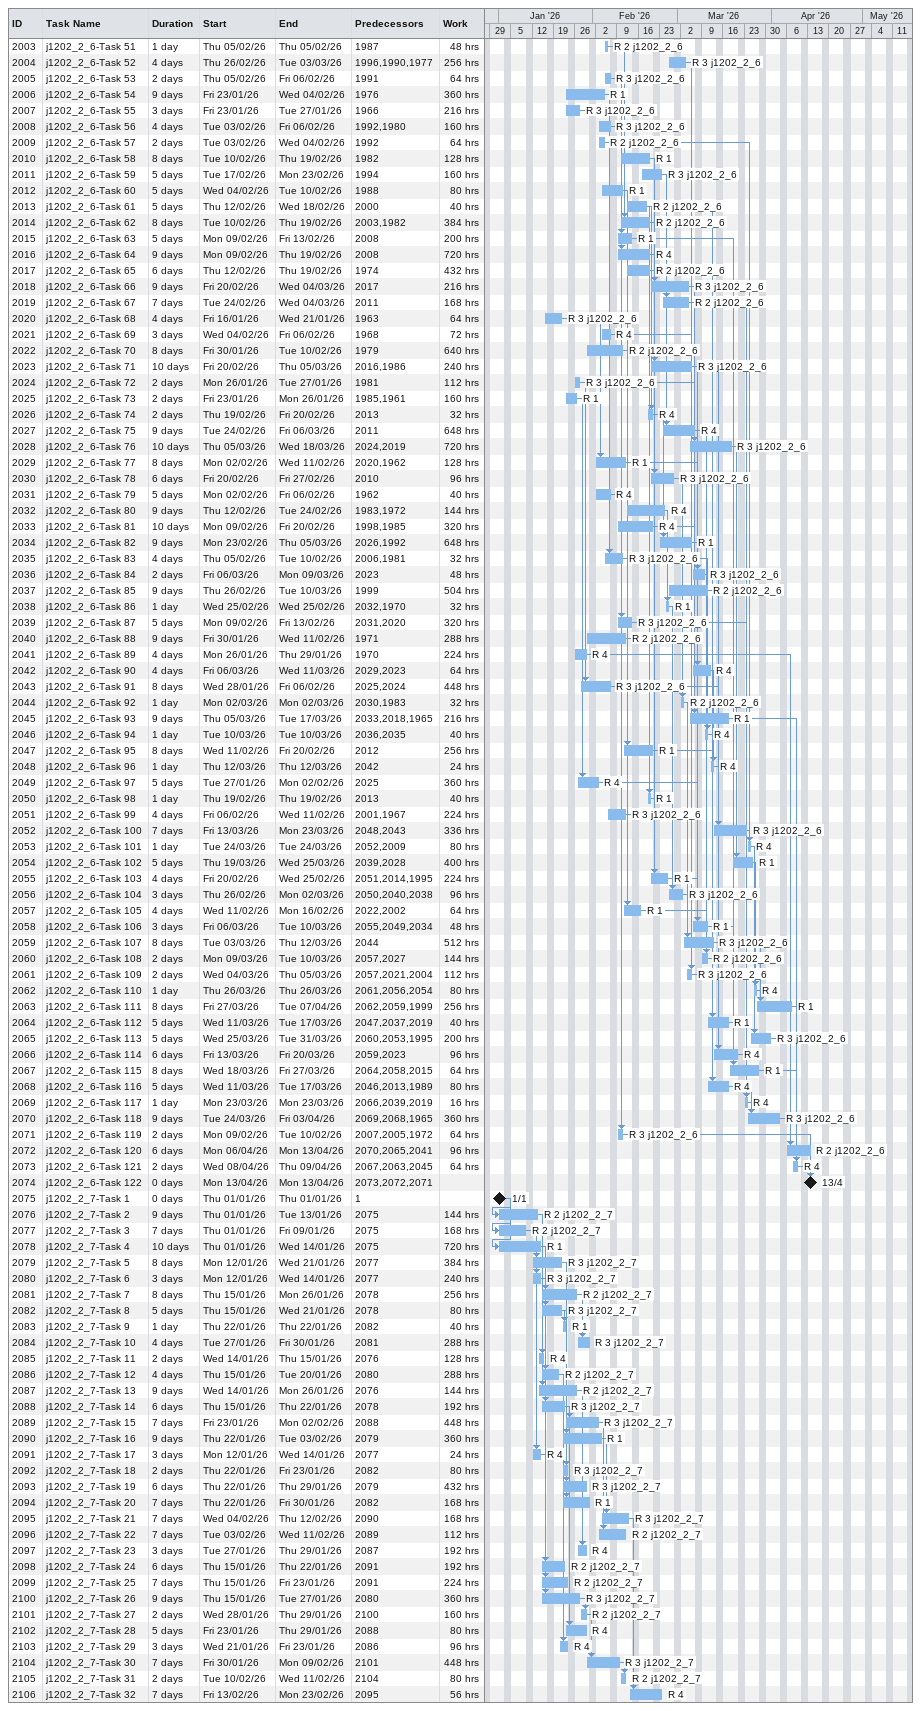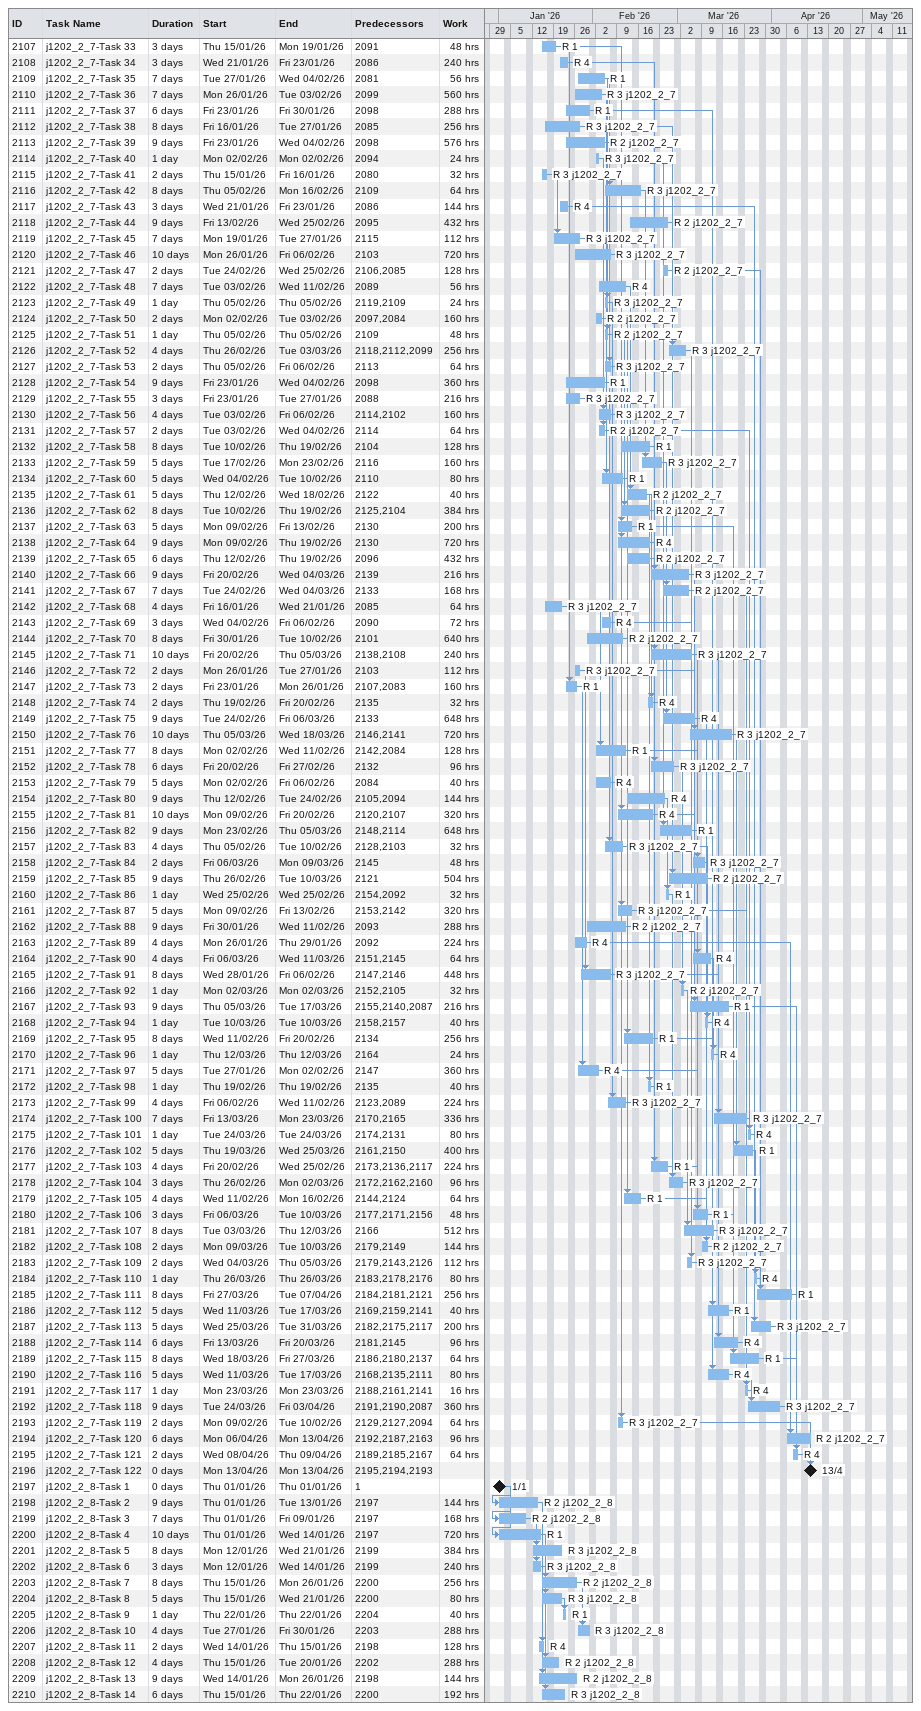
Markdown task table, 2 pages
| ID | Task | Duration | Start | Finish | Predecessors | Resources | Work (h) |
|---|---|---|---|---|---|---|---|
| 2003 | j1202_2_6-Task 51 | 1d | 2026-02-05 | 2026-02-05 | 1987 | R 2 j1202_2_6 | 48 |
| 2004 | j1202_2_6-Task 52 | 4d | 2026-02-26 | 2026-03-03 | 1996, 1990, 1977 | R 3 j1202_2_6 | 256 |
| 2005 | j1202_2_6-Task 53 | 2d | 2026-02-05 | 2026-02-06 | 1991 | R 3 j1202_2_6 | 64 |
| 2006 | j1202_2_6-Task 54 | 9d | 2026-01-23 | 2026-02-04 | 1976 | R 1 | 360 |
| 2007 | j1202_2_6-Task 55 | 3d | 2026-01-23 | 2026-01-27 | 1966 | R 3 j1202_2_6 | 216 |
| 2008 | j1202_2_6-Task 56 | 4d | 2026-02-03 | 2026-02-06 | 1992, 1980 | R 3 j1202_2_6 | 160 |
| 2009 | j1202_2_6-Task 57 | 2d | 2026-02-03 | 2026-02-04 | 1992 | R 2 j1202_2_6 | 64 |
| 2010 | j1202_2_6-Task 58 | 8d | 2026-02-10 | 2026-02-19 | 1982 | R 1 | 128 |
| 2011 | j1202_2_6-Task 59 | 5d | 2026-02-17 | 2026-02-23 | 1994 | R 3 j1202_2_6 | 160 |
| 2012 | j1202_2_6-Task 60 | 5d | 2026-02-04 | 2026-02-10 | 1988 | R 1 | 80 |
| 2013 | j1202_2_6-Task 61 | 5d | 2026-02-12 | 2026-02-18 | 2000 | R 2 j1202_2_6 | 40 |
| 2014 | j1202_2_6-Task 62 | 8d | 2026-02-10 | 2026-02-19 | 2003, 1982 | R 2 j1202_2_6 | 384 |
| 2015 | j1202_2_6-Task 63 | 5d | 2026-02-09 | 2026-02-13 | 2008 | R 1 | 200 |
| 2016 | j1202_2_6-Task 64 | 9d | 2026-02-09 | 2026-02-19 | 2008 | R 4 | 720 |
| 2017 | j1202_2_6-Task 65 | 6d | 2026-02-12 | 2026-02-19 | 1974 | R 2 j1202_2_6 | 432 |
| 2018 | j1202_2_6-Task 66 | 9d | 2026-02-20 | 2026-03-04 | 2017 | R 3 j1202_2_6 | 216 |
| 2019 | j1202_2_6-Task 67 | 7d | 2026-02-24 | 2026-03-04 | 2011 | R 2 j1202_2_6 | 168 |
| 2020 | j1202_2_6-Task 68 | 4d | 2026-01-16 | 2026-01-21 | 1963 | R 3 j1202_2_6 | 64 |
| 2021 | j1202_2_6-Task 69 | 3d | 2026-02-04 | 2026-02-06 | 1968 | R 4 | 72 |
| 2022 | j1202_2_6-Task 70 | 8d | 2026-01-30 | 2026-02-10 | 1979 | R 2 j1202_2_6 | 640 |
| 2023 | j1202_2_6-Task 71 | 10d | 2026-02-20 | 2026-03-05 | 2016, 1986 | R 3 j1202_2_6 | 240 |
| 2024 | j1202_2_6-Task 72 | 2d | 2026-01-26 | 2026-01-27 | 1981 | R 3 j1202_2_6 | 112 |
| 2025 | j1202_2_6-Task 73 | 2d | 2026-01-23 | 2026-01-26 | 1985, 1961 | R 1 | 160 |
| 2026 | j1202_2_6-Task 74 | 2d | 2026-02-19 | 2026-02-20 | 2013 | R 4 | 32 |
| 2027 | j1202_2_6-Task 75 | 9d | 2026-02-24 | 2026-03-06 | 2011 | R 4 | 648 |
| 2028 | j1202_2_6-Task 76 | 10d | 2026-03-05 | 2026-03-18 | 2024, 2019 | R 3 j1202_2_6 | 720 |
| 2029 | j1202_2_6-Task 77 | 8d | 2026-02-02 | 2026-02-11 | 2020, 1962 | R 1 | 128 |
| 2030 | j1202_2_6-Task 78 | 6d | 2026-02-20 | 2026-02-27 | 2010 | R 3 j1202_2_6 | 96 |
| 2031 | j1202_2_6-Task 79 | 5d | 2026-02-02 | 2026-02-06 | 1962 | R 4 | 40 |
| 2032 | j1202_2_6-Task 80 | 9d | 2026-02-12 | 2026-02-24 | 1983, 1972 | R 4 | 144 |
| 2033 | j1202_2_6-Task 81 | 10d | 2026-02-09 | 2026-02-20 | 1998, 1985 | R 4 | 320 |
| 2034 | j1202_2_6-Task 82 | 9d | 2026-02-23 | 2026-03-05 | 2026, 1992 | R 1 | 648 |
| 2035 | j1202_2_6-Task 83 | 4d | 2026-02-05 | 2026-02-10 | 2006, 1981 | R 3 j1202_2_6 | 32 |
| 2036 | j1202_2_6-Task 84 | 2d | 2026-03-06 | 2026-03-09 | 2023 | R 3 j1202_2_6 | 48 |
| 2037 | j1202_2_6-Task 85 | 9d | 2026-02-26 | 2026-03-10 | 1999 | R 2 j1202_2_6 | 504 |
| 2038 | j1202_2_6-Task 86 | 1d | 2026-02-25 | 2026-02-25 | 2032, 1970 | R 1 | 32 |
| 2039 | j1202_2_6-Task 87 | 5d | 2026-02-09 | 2026-02-13 | 2031, 2020 | R 3 j1202_2_6 | 320 |
| 2040 | j1202_2_6-Task 88 | 9d | 2026-01-30 | 2026-02-11 | 1971 | R 2 j1202_2_6 | 288 |
| 2041 | j1202_2_6-Task 89 | 4d | 2026-01-26 | 2026-01-29 | 1970 | R 4 | 224 |
| 2042 | j1202_2_6-Task 90 | 4d | 2026-03-06 | 2026-03-11 | 2029, 2023 | R 4 | 64 |
| 2043 | j1202_2_6-Task 91 | 8d | 2026-01-28 | 2026-02-06 | 2025, 2024 | R 3 j1202_2_6 | 448 |
| 2044 | j1202_2_6-Task 92 | 1d | 2026-03-02 | 2026-03-02 | 2030, 1983 | R 2 j1202_2_6 | 32 |
| 2045 | j1202_2_6-Task 93 | 9d | 2026-03-05 | 2026-03-17 | 2033, 2018, 1965 | R 1 | 216 |
| 2046 | j1202_2_6-Task 94 | 1d | 2026-03-10 | 2026-03-10 | 2036, 2035 | R 4 | 40 |
| 2047 | j1202_2_6-Task 95 | 8d | 2026-02-11 | 2026-02-20 | 2012 | R 1 | 256 |
| 2048 | j1202_2_6-Task 96 | 1d | 2026-03-12 | 2026-03-12 | 2042 | R 4 | 24 |
| 2049 | j1202_2_6-Task 97 | 5d | 2026-01-27 | 2026-02-02 | 2025 | R 4 | 360 |
| 2050 | j1202_2_6-Task 98 | 1d | 2026-02-19 | 2026-02-19 | 2013 | R 1 | 40 |
| 2051 | j1202_2_6-Task 99 | 4d | 2026-02-06 | 2026-02-11 | 2001, 1967 | R 3 j1202_2_6 | 224 |
| 2052 | j1202_2_6-Task 100 | 7d | 2026-03-13 | 2026-03-23 | 2048, 2043 | R 3 j1202_2_6 | 336 |
| 2053 | j1202_2_6-Task 101 | 1d | 2026-03-24 | 2026-03-24 | 2052, 2009 | R 4 | 80 |
| 2054 | j1202_2_6-Task 102 | 5d | 2026-03-19 | 2026-03-25 | 2039, 2028 | R 1 | 400 |
| 2055 | j1202_2_6-Task 103 | 4d | 2026-02-20 | 2026-02-25 | 2051, 2014, 1995 | R 1 | 224 |
| 2056 | j1202_2_6-Task 104 | 3d | 2026-02-26 | 2026-03-02 | 2050, 2040, 2038 | R 3 j1202_2_6 | 96 |
| 2057 | j1202_2_6-Task 105 | 4d | 2026-02-11 | 2026-02-16 | 2022, 2002 | R 1 | 64 |
| 2058 | j1202_2_6-Task 106 | 3d | 2026-03-06 | 2026-03-10 | 2055, 2049, 2034 | R 1 | 48 |
| 2059 | j1202_2_6-Task 107 | 8d | 2026-03-03 | 2026-03-12 | 2044 | R 3 j1202_2_6 | 512 |
| 2060 | j1202_2_6-Task 108 | 2d | 2026-03-09 | 2026-03-10 | 2057, 2027 | R 2 j1202_2_6 | 144 |
| 2061 | j1202_2_6-Task 109 | 2d | 2026-03-04 | 2026-03-05 | 2057, 2021, 2004 | R 3 j1202_2_6 | 112 |
| 2062 | j1202_2_6-Task 110 | 1d | 2026-03-26 | 2026-03-26 | 2061, 2056, 2054 | R 4 | 80 |
| 2063 | j1202_2_6-Task 111 | 8d | 2026-03-27 | 2026-04-07 | 2062, 2059, 1999 | R 1 | 256 |
| 2064 | j1202_2_6-Task 112 | 5d | 2026-03-11 | 2026-03-17 | 2047, 2037, 2019 | R 1 | 40 |
| 2065 | j1202_2_6-Task 113 | 5d | 2026-03-25 | 2026-03-31 | 2060, 2053, 1995 | R 3 j1202_2_6 | 200 |
| 2066 | j1202_2_6-Task 114 | 6d | 2026-03-13 | 2026-03-20 | 2059, 2023 | R 4 | 96 |
| 2067 | j1202_2_6-Task 115 | 8d | 2026-03-18 | 2026-03-27 | 2064, 2058, 2015 | R 1 | 64 |
| 2068 | j1202_2_6-Task 116 | 5d | 2026-03-11 | 2026-03-17 | 2046, 2013, 1989 | R 4 | 80 |
| 2069 | j1202_2_6-Task 117 | 1d | 2026-03-23 | 2026-03-23 | 2066, 2039, 2019 | R 4 | 16 |
| 2070 | j1202_2_6-Task 118 | 9d | 2026-03-24 | 2026-04-03 | 2069, 2068, 1965 | R 3 j1202_2_6 | 360 |
| 2071 | j1202_2_6-Task 119 | 2d | 2026-02-09 | 2026-02-10 | 2007, 2005, 1972 | R 3 j1202_2_6 | 64 |
| 2072 | j1202_2_6-Task 120 | 6d | 2026-04-06 | 2026-04-13 | 2070, 2065, 2041 | R 2 j1202_2_6 | 96 |
| 2073 | j1202_2_6-Task 121 | 2d | 2026-04-08 | 2026-04-09 | 2067, 2063, 2045 | R 4 | 64 |
| 2074 | j1202_2_6-Task 122 | 0d | 2026-04-13 | 2026-04-13 | 2073, 2072, 2071 |  |  |
| 2075 | j1202_2_7-Task 1 | 0d | 2026-01-01 | 2026-01-01 | 1 |  |  |
| 2076 | j1202_2_7-Task 2 | 9d | 2026-01-01 | 2026-01-13 | 2075 | R 2 j1202_2_7 | 144 |
| 2077 | j1202_2_7-Task 3 | 7d | 2026-01-01 | 2026-01-09 | 2075 | R 2 j1202_2_7 | 168 |
| 2078 | j1202_2_7-Task 4 | 10d | 2026-01-01 | 2026-01-14 | 2075 | R 1 | 720 |
| 2079 | j1202_2_7-Task 5 | 8d | 2026-01-12 | 2026-01-21 | 2077 | R 3 j1202_2_7 | 384 |
| 2080 | j1202_2_7-Task 6 | 3d | 2026-01-12 | 2026-01-14 | 2077 | R 3 j1202_2_7 | 240 |
| 2081 | j1202_2_7-Task 7 | 8d | 2026-01-15 | 2026-01-26 | 2078 | R 2 j1202_2_7 | 256 |
| 2082 | j1202_2_7-Task 8 | 5d | 2026-01-15 | 2026-01-21 | 2078 | R 3 j1202_2_7 | 80 |
| 2083 | j1202_2_7-Task 9 | 1d | 2026-01-22 | 2026-01-22 | 2082 | R 1 | 40 |
| 2084 | j1202_2_7-Task 10 | 4d | 2026-01-27 | 2026-01-30 | 2081 | R 3 j1202_2_7 | 288 |
| 2085 | j1202_2_7-Task 11 | 2d | 2026-01-14 | 2026-01-15 | 2076 | R 4 | 128 |
| 2086 | j1202_2_7-Task 12 | 4d | 2026-01-15 | 2026-01-20 | 2080 | R 2 j1202_2_7 | 288 |
| 2087 | j1202_2_7-Task 13 | 9d | 2026-01-14 | 2026-01-26 | 2076 | R 2 j1202_2_7 | 144 |
| 2088 | j1202_2_7-Task 14 | 6d | 2026-01-15 | 2026-01-22 | 2078 | R 3 j1202_2_7 | 192 |
| 2089 | j1202_2_7-Task 15 | 7d | 2026-01-23 | 2026-02-02 | 2088 | R 3 j1202_2_7 | 448 |
| 2090 | j1202_2_7-Task 16 | 9d | 2026-01-22 | 2026-02-03 | 2079 | R 1 | 360 |
| 2091 | j1202_2_7-Task 17 | 3d | 2026-01-12 | 2026-01-14 | 2077 | R 4 | 24 |
| 2092 | j1202_2_7-Task 18 | 2d | 2026-01-22 | 2026-01-23 | 2082 | R 3 j1202_2_7 | 80 |
| 2093 | j1202_2_7-Task 19 | 6d | 2026-01-22 | 2026-01-29 | 2079 | R 3 j1202_2_7 | 432 |
| 2094 | j1202_2_7-Task 20 | 7d | 2026-01-22 | 2026-01-30 | 2082 | R 1 | 168 |
| 2095 | j1202_2_7-Task 21 | 7d | 2026-02-04 | 2026-02-12 | 2090 | R 3 j1202_2_7 | 168 |
| 2096 | j1202_2_7-Task 22 | 7d | 2026-02-03 | 2026-02-11 | 2089 | R 2 j1202_2_7 | 112 |
| 2097 | j1202_2_7-Task 23 | 3d | 2026-01-27 | 2026-01-29 | 2087 | R 4 | 192 |
| 2098 | j1202_2_7-Task 24 | 6d | 2026-01-15 | 2026-01-22 | 2091 | R 2 j1202_2_7 | 192 |
| 2099 | j1202_2_7-Task 25 | 7d | 2026-01-15 | 2026-01-23 | 2091 | R 2 j1202_2_7 | 224 |
| 2100 | j1202_2_7-Task 26 | 9d | 2026-01-15 | 2026-01-27 | 2080 | R 3 j1202_2_7 | 360 |
| 2101 | j1202_2_7-Task 27 | 2d | 2026-01-28 | 2026-01-29 | 2100 | R 2 j1202_2_7 | 160 |
| 2102 | j1202_2_7-Task 28 | 5d | 2026-01-23 | 2026-01-29 | 2088 | R 4 | 80 |
| 2103 | j1202_2_7-Task 29 | 3d | 2026-01-21 | 2026-01-23 | 2086 | R 4 | 96 |
| 2104 | j1202_2_7-Task 30 | 7d | 2026-01-30 | 2026-02-09 | 2101 | R 3 j1202_2_7 | 448 |
| 2105 | j1202_2_7-Task 31 | 2d | 2026-02-10 | 2026-02-11 | 2104 | R 2 j1202_2_7 | 80 |
| 2106 | j1202_2_7-Task 32 | 7d | 2026-02-13 | 2026-02-23 | 2095 | R 4 | 56 |
| 2107 | j1202_2_7-Task 33 | 3d | 2026-01-15 | 2026-01-19 | 2091 | R 1 | 48 |
| 2108 | j1202_2_7-Task 34 | 3d | 2026-01-21 | 2026-01-23 | 2086 | R 4 | 240 |
| 2109 | j1202_2_7-Task 35 | 7d | 2026-01-27 | 2026-02-04 | 2081 | R 1 | 56 |
| 2110 | j1202_2_7-Task 36 | 7d | 2026-01-26 | 2026-02-03 | 2099 | R 3 j1202_2_7 | 560 |
| 2111 | j1202_2_7-Task 37 | 6d | 2026-01-23 | 2026-01-30 | 2098 | R 1 | 288 |
| 2112 | j1202_2_7-Task 38 | 8d | 2026-01-16 | 2026-01-27 | 2085 | R 3 j1202_2_7 | 256 |
| 2113 | j1202_2_7-Task 39 | 9d | 2026-01-23 | 2026-02-04 | 2098 | R 2 j1202_2_7 | 576 |
| 2114 | j1202_2_7-Task 40 | 1d | 2026-02-02 | 2026-02-02 | 2094 | R 3 j1202_2_7 | 24 |
| 2115 | j1202_2_7-Task 41 | 2d | 2026-01-15 | 2026-01-16 | 2080 | R 3 j1202_2_7 | 32 |
| 2116 | j1202_2_7-Task 42 | 8d | 2026-02-05 | 2026-02-16 | 2109 | R 3 j1202_2_7 | 64 |
| 2117 | j1202_2_7-Task 43 | 3d | 2026-01-21 | 2026-01-23 | 2086 | R 4 | 144 |
| 2118 | j1202_2_7-Task 44 | 9d | 2026-02-13 | 2026-02-25 | 2095 | R 2 j1202_2_7 | 432 |
| 2119 | j1202_2_7-Task 45 | 7d | 2026-01-19 | 2026-01-27 | 2115 | R 3 j1202_2_7 | 112 |
| 2120 | j1202_2_7-Task 46 | 10d | 2026-01-26 | 2026-02-06 | 2103 | R 3 j1202_2_7 | 720 |
| 2121 | j1202_2_7-Task 47 | 2d | 2026-02-24 | 2026-02-25 | 2106, 2085 | R 2 j1202_2_7 | 128 |
| 2122 | j1202_2_7-Task 48 | 7d | 2026-02-03 | 2026-02-11 | 2089 | R 4 | 56 |
| 2123 | j1202_2_7-Task 49 | 1d | 2026-02-05 | 2026-02-05 | 2119, 2109 | R 3 j1202_2_7 | 24 |
| 2124 | j1202_2_7-Task 50 | 2d | 2026-02-02 | 2026-02-03 | 2097, 2084 | R 2 j1202_2_7 | 160 |
| 2125 | j1202_2_7-Task 51 | 1d | 2026-02-05 | 2026-02-05 | 2109 | R 2 j1202_2_7 | 48 |
| 2126 | j1202_2_7-Task 52 | 4d | 2026-02-26 | 2026-03-03 | 2118, 2112, 2099 | R 3 j1202_2_7 | 256 |
| 2127 | j1202_2_7-Task 53 | 2d | 2026-02-05 | 2026-02-06 | 2113 | R 3 j1202_2_7 | 64 |
| 2128 | j1202_2_7-Task 54 | 9d | 2026-01-23 | 2026-02-04 | 2098 | R 1 | 360 |
| 2129 | j1202_2_7-Task 55 | 3d | 2026-01-23 | 2026-01-27 | 2088 | R 3 j1202_2_7 | 216 |
| 2130 | j1202_2_7-Task 56 | 4d | 2026-02-03 | 2026-02-06 | 2114, 2102 | R 3 j1202_2_7 | 160 |
| 2131 | j1202_2_7-Task 57 | 2d | 2026-02-03 | 2026-02-04 | 2114 | R 2 j1202_2_7 | 64 |
| 2132 | j1202_2_7-Task 58 | 8d | 2026-02-10 | 2026-02-19 | 2104 | R 1 | 128 |
| 2133 | j1202_2_7-Task 59 | 5d | 2026-02-17 | 2026-02-23 | 2116 | R 3 j1202_2_7 | 160 |
| 2134 | j1202_2_7-Task 60 | 5d | 2026-02-04 | 2026-02-10 | 2110 | R 1 | 80 |
| 2135 | j1202_2_7-Task 61 | 5d | 2026-02-12 | 2026-02-18 | 2122 | R 2 j1202_2_7 | 40 |
| 2136 | j1202_2_7-Task 62 | 8d | 2026-02-10 | 2026-02-19 | 2125, 2104 | R 2 j1202_2_7 | 384 |
| 2137 | j1202_2_7-Task 63 | 5d | 2026-02-09 | 2026-02-13 | 2130 | R 1 | 200 |
| 2138 | j1202_2_7-Task 64 | 9d | 2026-02-09 | 2026-02-19 | 2130 | R 4 | 720 |
| 2139 | j1202_2_7-Task 65 | 6d | 2026-02-12 | 2026-02-19 | 2096 | R 2 j1202_2_7 | 432 |
| 2140 | j1202_2_7-Task 66 | 9d | 2026-02-20 | 2026-03-04 | 2139 | R 3 j1202_2_7 | 216 |
| 2141 | j1202_2_7-Task 67 | 7d | 2026-02-24 | 2026-03-04 | 2133 | R 2 j1202_2_7 | 168 |
| 2142 | j1202_2_7-Task 68 | 4d | 2026-01-16 | 2026-01-21 | 2085 | R 3 j1202_2_7 | 64 |
| 2143 | j1202_2_7-Task 69 | 3d | 2026-02-04 | 2026-02-06 | 2090 | R 4 | 72 |
| 2144 | j1202_2_7-Task 70 | 8d | 2026-01-30 | 2026-02-10 | 2101 | R 2 j1202_2_7 | 640 |
| 2145 | j1202_2_7-Task 71 | 10d | 2026-02-20 | 2026-03-05 | 2138, 2108 | R 3 j1202_2_7 | 240 |
| 2146 | j1202_2_7-Task 72 | 2d | 2026-01-26 | 2026-01-27 | 2103 | R 3 j1202_2_7 | 112 |
| 2147 | j1202_2_7-Task 73 | 2d | 2026-01-23 | 2026-01-26 | 2107, 2083 | R 1 | 160 |
| 2148 | j1202_2_7-Task 74 | 2d | 2026-02-19 | 2026-02-20 | 2135 | R 4 | 32 |
| 2149 | j1202_2_7-Task 75 | 9d | 2026-02-24 | 2026-03-06 | 2133 | R 4 | 648 |
| 2150 | j1202_2_7-Task 76 | 10d | 2026-03-05 | 2026-03-18 | 2146, 2141 | R 3 j1202_2_7 | 720 |
| 2151 | j1202_2_7-Task 77 | 8d | 2026-02-02 | 2026-02-11 | 2142, 2084 | R 1 | 128 |
| 2152 | j1202_2_7-Task 78 | 6d | 2026-02-20 | 2026-02-27 | 2132 | R 3 j1202_2_7 | 96 |
| 2153 | j1202_2_7-Task 79 | 5d | 2026-02-02 | 2026-02-06 | 2084 | R 4 | 40 |
| 2154 | j1202_2_7-Task 80 | 9d | 2026-02-12 | 2026-02-24 | 2105, 2094 | R 4 | 144 |
| 2155 | j1202_2_7-Task 81 | 10d | 2026-02-09 | 2026-02-20 | 2120, 2107 | R 4 | 320 |
| 2156 | j1202_2_7-Task 82 | 9d | 2026-02-23 | 2026-03-05 | 2148, 2114 | R 1 | 648 |
| 2157 | j1202_2_7-Task 83 | 4d | 2026-02-05 | 2026-02-10 | 2128, 2103 | R 3 j1202_2_7 | 32 |
| 2158 | j1202_2_7-Task 84 | 2d | 2026-03-06 | 2026-03-09 | 2145 | R 3 j1202_2_7 | 48 |
| 2159 | j1202_2_7-Task 85 | 9d | 2026-02-26 | 2026-03-10 | 2121 | R 2 j1202_2_7 | 504 |
| 2160 | j1202_2_7-Task 86 | 1d | 2026-02-25 | 2026-02-25 | 2154, 2092 | R 1 | 32 |
| 2161 | j1202_2_7-Task 87 | 5d | 2026-02-09 | 2026-02-13 | 2153, 2142 | R 3 j1202_2_7 | 320 |
| 2162 | j1202_2_7-Task 88 | 9d | 2026-01-30 | 2026-02-11 | 2093 | R 2 j1202_2_7 | 288 |
| 2163 | j1202_2_7-Task 89 | 4d | 2026-01-26 | 2026-01-29 | 2092 | R 4 | 224 |
| 2164 | j1202_2_7-Task 90 | 4d | 2026-03-06 | 2026-03-11 | 2151, 2145 | R 4 | 64 |
| 2165 | j1202_2_7-Task 91 | 8d | 2026-01-28 | 2026-02-06 | 2147, 2146 | R 3 j1202_2_7 | 448 |
| 2166 | j1202_2_7-Task 92 | 1d | 2026-03-02 | 2026-03-02 | 2152, 2105 | R 2 j1202_2_7 | 32 |
| 2167 | j1202_2_7-Task 93 | 9d | 2026-03-05 | 2026-03-17 | 2155, 2140, 2087 | R 1 | 216 |
| 2168 | j1202_2_7-Task 94 | 1d | 2026-03-10 | 2026-03-10 | 2158, 2157 | R 4 | 40 |
| 2169 | j1202_2_7-Task 95 | 8d | 2026-02-11 | 2026-02-20 | 2134 | R 1 | 256 |
| 2170 | j1202_2_7-Task 96 | 1d | 2026-03-12 | 2026-03-12 | 2164 | R 4 | 24 |
| 2171 | j1202_2_7-Task 97 | 5d | 2026-01-27 | 2026-02-02 | 2147 | R 4 | 360 |
| 2172 | j1202_2_7-Task 98 | 1d | 2026-02-19 | 2026-02-19 | 2135 | R 1 | 40 |
| 2173 | j1202_2_7-Task 99 | 4d | 2026-02-06 | 2026-02-11 | 2123, 2089 | R 3 j1202_2_7 | 224 |
| 2174 | j1202_2_7-Task 100 | 7d | 2026-03-13 | 2026-03-23 | 2170, 2165 | R 3 j1202_2_7 | 336 |
| 2175 | j1202_2_7-Task 101 | 1d | 2026-03-24 | 2026-03-24 | 2174, 2131 | R 4 | 80 |
| 2176 | j1202_2_7-Task 102 | 5d | 2026-03-19 | 2026-03-25 | 2161, 2150 | R 1 | 400 |
| 2177 | j1202_2_7-Task 103 | 4d | 2026-02-20 | 2026-02-25 | 2173, 2136, 2117 | R 1 | 224 |
| 2178 | j1202_2_7-Task 104 | 3d | 2026-02-26 | 2026-03-02 | 2172, 2162, 2160 | R 3 j1202_2_7 | 96 |
| 2179 | j1202_2_7-Task 105 | 4d | 2026-02-11 | 2026-02-16 | 2144, 2124 | R 1 | 64 |
| 2180 | j1202_2_7-Task 106 | 3d | 2026-03-06 | 2026-03-10 | 2177, 2171, 2156 | R 1 | 48 |
| 2181 | j1202_2_7-Task 107 | 8d | 2026-03-03 | 2026-03-12 | 2166 | R 3 j1202_2_7 | 512 |
| 2182 | j1202_2_7-Task 108 | 2d | 2026-03-09 | 2026-03-10 | 2179, 2149 | R 2 j1202_2_7 | 144 |
| 2183 | j1202_2_7-Task 109 | 2d | 2026-03-04 | 2026-03-05 | 2179, 2143, 2126 | R 3 j1202_2_7 | 112 |
| 2184 | j1202_2_7-Task 110 | 1d | 2026-03-26 | 2026-03-26 | 2183, 2178, 2176 | R 4 | 80 |
| 2185 | j1202_2_7-Task 111 | 8d | 2026-03-27 | 2026-04-07 | 2184, 2181, 2121 | R 1 | 256 |
| 2186 | j1202_2_7-Task 112 | 5d | 2026-03-11 | 2026-03-17 | 2169, 2159, 2141 | R 1 | 40 |
| 2187 | j1202_2_7-Task 113 | 5d | 2026-03-25 | 2026-03-31 | 2182, 2175, 2117 | R 3 j1202_2_7 | 200 |
| 2188 | j1202_2_7-Task 114 | 6d | 2026-03-13 | 2026-03-20 | 2181, 2145 | R 4 | 96 |
| 2189 | j1202_2_7-Task 115 | 8d | 2026-03-18 | 2026-03-27 | 2186, 2180, 2137 | R 1 | 64 |
| 2190 | j1202_2_7-Task 116 | 5d | 2026-03-11 | 2026-03-17 | 2168, 2135, 2111 | R 4 | 80 |
| 2191 | j1202_2_7-Task 117 | 1d | 2026-03-23 | 2026-03-23 | 2188, 2161, 2141 | R 4 | 16 |
| 2192 | j1202_2_7-Task 118 | 9d | 2026-03-24 | 2026-04-03 | 2191, 2190, 2087 | R 3 j1202_2_7 | 360 |
| 2193 | j1202_2_7-Task 119 | 2d | 2026-02-09 | 2026-02-10 | 2129, 2127, 2094 | R 3 j1202_2_7 | 64 |
| 2194 | j1202_2_7-Task 120 | 6d | 2026-04-06 | 2026-04-13 | 2192, 2187, 2163 | R 2 j1202_2_7 | 96 |
| 2195 | j1202_2_7-Task 121 | 2d | 2026-04-08 | 2026-04-09 | 2189, 2185, 2167 | R 4 | 64 |
| 2196 | j1202_2_7-Task 122 | 0d | 2026-04-13 | 2026-04-13 | 2195, 2194, 2193 |  |  |
| 2197 | j1202_2_8-Task 1 | 0d | 2026-01-01 | 2026-01-01 | 1 |  |  |
| 2198 | j1202_2_8-Task 2 | 9d | 2026-01-01 | 2026-01-13 | 2197 | R 2 j1202_2_8 | 144 |
| 2199 | j1202_2_8-Task 3 | 7d | 2026-01-01 | 2026-01-09 | 2197 | R 2 j1202_2_8 | 168 |
| 2200 | j1202_2_8-Task 4 | 10d | 2026-01-01 | 2026-01-14 | 2197 | R 1 | 720 |
| 2201 | j1202_2_8-Task 5 | 8d | 2026-01-12 | 2026-01-21 | 2199 | R 3 j1202_2_8 | 384 |
| 2202 | j1202_2_8-Task 6 | 3d | 2026-01-12 | 2026-01-14 | 2199 | R 3 j1202_2_8 | 240 |
| 2203 | j1202_2_8-Task 7 | 8d | 2026-01-15 | 2026-01-26 | 2200 | R 2 j1202_2_8 | 256 |
| 2204 | j1202_2_8-Task 8 | 5d | 2026-01-15 | 2026-01-21 | 2200 | R 3 j1202_2_8 | 80 |
| 2205 | j1202_2_8-Task 9 | 1d | 2026-01-22 | 2026-01-22 | 2204 | R 1 | 40 |
| 2206 | j1202_2_8-Task 10 | 4d | 2026-01-27 | 2026-01-30 | 2203 | R 3 j1202_2_8 | 288 |
| 2207 | j1202_2_8-Task 11 | 2d | 2026-01-14 | 2026-01-15 | 2198 | R 4 | 128 |
| 2208 | j1202_2_8-Task 12 | 4d | 2026-01-15 | 2026-01-20 | 2202 | R 2 j1202_2_8 | 288 |
| 2209 | j1202_2_8-Task 13 | 9d | 2026-01-14 | 2026-01-26 | 2198 | R 2 j1202_2_8 | 144 |
| 2210 | j1202_2_8-Task 14 | 6d | 2026-01-15 | 2026-01-22 | 2200 | R 3 j1202_2_8 | 192 |
